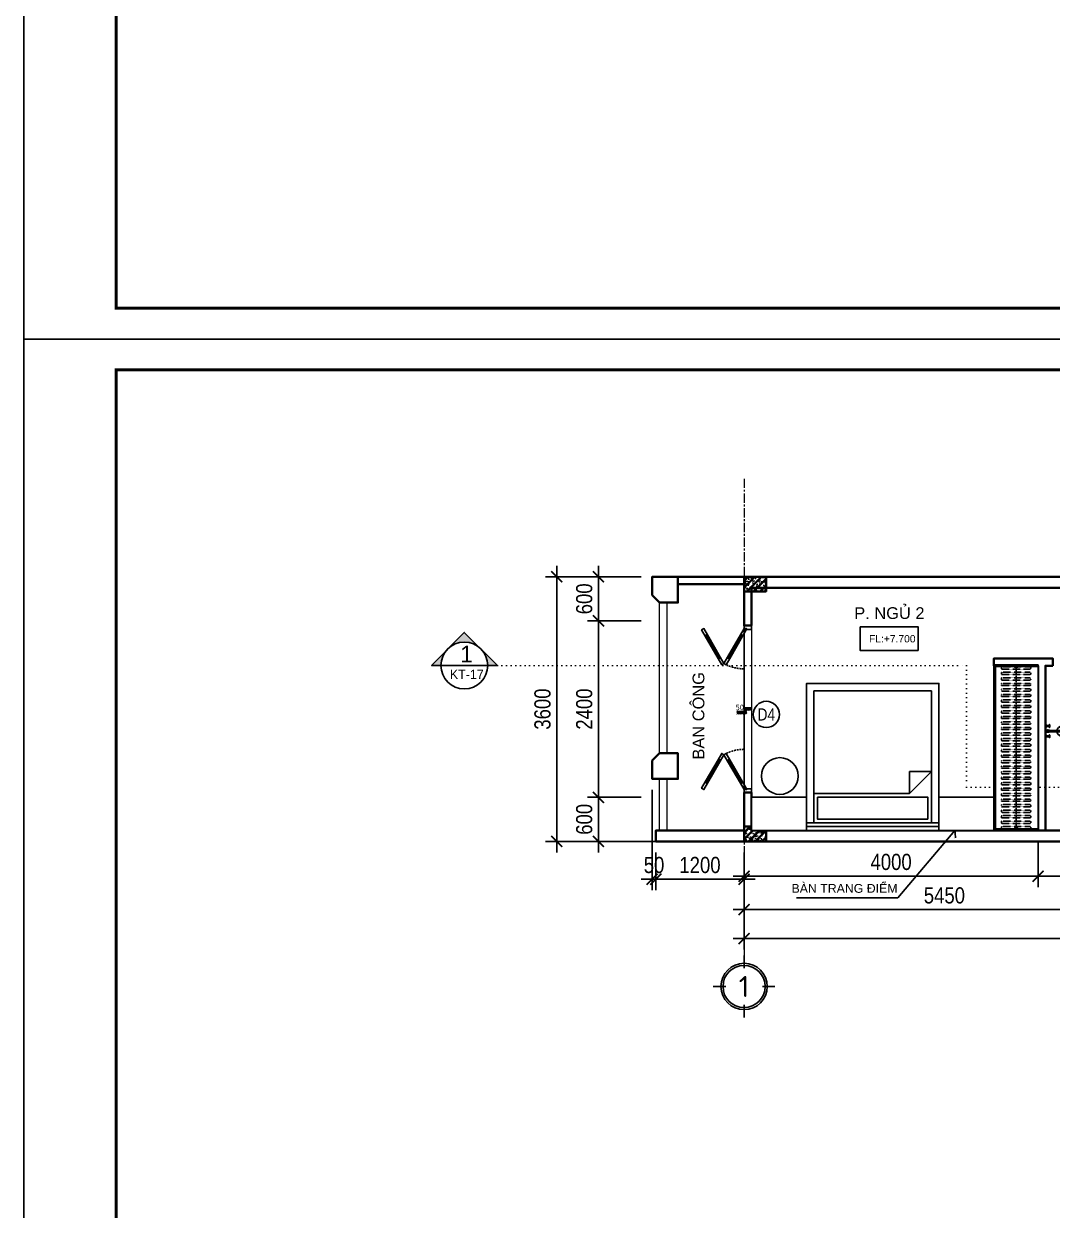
# Model space of a CAD drawing. Header units: inches. Extents: x 236662 to 497023, y -248575 to 81795.
# Drawn here: x 282445 to 296437, y -40259 to -24114 of the extents above; entities that cross this region are included whole.
import ezdxf
from ezdxf.enums import TextEntityAlignment as Align

# ---------------------------------------------------------------- set-up
doc = ezdxf.new("R2010")
doc.units = ezdxf.units.IN
doc.header["$LTSCALE"] = 10
doc.header["$MEASUREMENT"] = 0
doc.set_wipeout_variables(frame=1)
for name, pattern in [('CENTER', [2, 1.25, -0.25, 0.25, -0.25]), ('CENTER2', [1.125, 0.75, -0.125, 0.125, -0.125]), ('DOT2', [0.125, 0, -0.125]), ('HIDDEN', [0.375, 0.25, -0.125])]:
    doc.linetypes.add(name, pattern=pattern)
for name, color, linetype in [('01. HP_TEXT', 9, 'Continuous'), ('04. HP_CUA', 153, 'Continuous'), ('07. HP_KY HIEU', 43, 'Continuous'), ('07. HP_KY HIEU @ 1', 43, 'Continuous'), ('08. HP_DIM', 118, 'Continuous'), ('10. HP_VAT DUNG 1', 144, 'Continuous'), ('TEXT', 2, 'Continuous'), ('truc', 2, 'CENTER2')]:
    doc.layers.add(name, color=color, linetype=linetype)
for name, color, linetype, lineweight in [('02. HP_BE TONG', 1, 'Continuous', 35), ('03. HP_TUONG', 2, 'Continuous', 35), ('05. HP_TRUC', 251, 'CENTER', 5), ('06. HP_THAY 1', 134, 'Continuous', 15), ('06. HP_THAY 2', 147, 'Continuous', 13), ('09_HP_HATCH', 8, 'Continuous', 5), ('GHICHU', 7, 'Continuous', 9), ('net-025', 3, 'Continuous', 25)]:
    doc.layers.add(name, color=color, linetype=linetype, lineweight=lineweight)
doc.layers.add('Tpl_Bound', color=1, linetype='Continuous', plot=False)
doc.styles.add('AVO', font='VAVOB.TTF')
doc.styles.add('BAOANNOTE', font='arial.ttf', dxfattribs={"width": 0.8})
doc.styles.add('ISOCP50', font='isocpeur.ttf')
doc.styles.get("Standard").update_dxf_attribs({"font": 'arial.ttf'})
doc.styles.add('Tahoma', font='tahoma.ttf')
doc.styles.add('TEXT (none)', font='arial.ttf')
doc.styles.add('text2', font='VHELVCN.TTF')
doc.styles.add('TEXTS', font='VHELVCN.TTF')
doc.styles.add('TITLE', font='VHELVCN.TTF')
doc.dimstyles.new('AL-100', dxfattribs={"dimtxt": 220, "dimasz": 150, "dimexe": 150, "dimexo": 150, "dimgap": 80, "dimtad": 1, "dimdec": 0, "dimzin": 9, "dimtxsty": 'text2', "dimblk": 'ARCHTICK', "dimcen": 1, "dimdle": 150, "dimclrd": 256, "dimclre": 256, "dimclrt": 7, "dimadec": 0, "dimazin": 0, "dimtfac": 1, "dimtdec": 0, "dimtix": 1, "dimtmove": 2, "dimatfit": 3, "dimldrblk": 'ARCHTICK', "dimfxl": 1, "dimtolj": 1, "dimtzin": 0, "dimlwd": -1, "dimlwe": -1, "dimarcsym": 0})

# ---------------------------------------------------------------- blocks, each defined once
blk = doc.blocks.new('_ArchTick')
at = {"color": 0, "linetype": 'ByBlock', "const_width": 0.15}
blk.add_lwpolyline([(-0.5, -0.5), (0.5, 0.5)], dxfattribs=at)
blk = doc.blocks.new('*D125')
at = {"layer": '08. HP_DIM', "transparency": 16777216}
for p, q in [((292244.5032326232, -35389.22710540956), (292244.5032326232, -36712.14183849304)), ((307244.5032326232, -35389.22710540956), (307244.5032326232, -36712.14183849304)), ((292094.5032326232, -36562.14183849304), (307394.5032326232, -36562.14183849304))]:
    blk.add_line(p, q, dxfattribs=at)
at = {"layer": 'Defpoints', "color": 0, "transparency": 16777216}
for p in [(292244.5032326232, -35239.22710540956), (307244.5032326232, -35239.22710540956), (307244.5032326232, -36562.14183849304)]:
    blk.add_point(p, dxfattribs=at)
at = {"layer": '08. HP_DIM', "transparency": 16777216, "xscale": 150, "yscale": 150, "zscale": 150, "rotation": 180}
blk.add_blockref('_ArchTick', (292244.5032326232, -36562.14183849304), dxfattribs=at)
at = {"layer": '08. HP_DIM', "transparency": 16777216, "xscale": 150, "yscale": 150, "zscale": 150}
blk.add_blockref('_ArchTick', (307244.5032326232, -36562.14183849304), dxfattribs=at)
at = {"layer": '08. HP_DIM', "color": 7, "transparency": 16777216, "insert": (299244.5032326173, -36369.79517182638), "char_height": 220, "attachment_point": 5, "style": 'text2'}
blk.add_mtext('\\A1;15000', dxfattribs=at)
blk = doc.blocks.new('*D126')
at = {"layer": '08. HP_DIM', "transparency": 16777216}
for p, q in [((296244.5032326233, -35239.22710540955), (296244.5032326233, -35862.74854859889)), ((297694.5032326173, -35389.22710540956), (297694.5032326173, -35862.74854859889)), ((296094.5032326233, -35712.74854859889), (297844.5032326173, -35712.74854859889))]:
    blk.add_line(p, q, dxfattribs=at)
at = {"layer": 'Defpoints', "color": 0, "transparency": 16777216}
for p in [(296244.5032326233, -35089.22710540955), (297694.5032326173, -35239.22710540956), (297694.5032326173, -35712.74854859889)]:
    blk.add_point(p, dxfattribs=at)
at = {"layer": '08. HP_DIM', "transparency": 16777216, "xscale": 150, "yscale": 150, "zscale": 150, "rotation": 180}
blk.add_blockref('_ArchTick', (296244.5032326233, -35712.74854859889), dxfattribs=at)
at = {"layer": '08. HP_DIM', "transparency": 16777216, "xscale": 150, "yscale": 150, "zscale": 150}
blk.add_blockref('_ArchTick', (297694.5032326173, -35712.74854859889), dxfattribs=at)
at = {"layer": '08. HP_DIM', "color": 7, "transparency": 16777216, "insert": (296969.5032326203, -35520.40188193222), "char_height": 220, "attachment_point": 5, "style": 'text2'}
blk.add_mtext('\\A1;1450', dxfattribs=at)
blk = doc.blocks.new('grid test1')
at = {"ltscale": 20}
for p, q in [((-7.275957614183426e-12, 440.0000000133296), (-7.275957614183426e-12, 260)), ((-260.0000000000073, 0), (-440.0000000133296, 0)), ((440.0000000133223, 0), (259.9999999999927, 0)), ((-7.275957614183426e-12, -260), (-7.275957614183426e-12, -440.0000000133223))]:
    blk.add_line(p, q, dxfattribs=at)
at = {"color": 251, "ltscale": 20, "true_color": 0x636466}
for radius in [330, 300]:
    blk.add_circle((-7.275957614183426e-12, 0), radius, dxfattribs=at)
at = {"layer": '01. HP_TEXT', "color": 2, "ltscale": 20, "true_color": 0xf1eb1f, "style": 'ISOCP50'}
blk.add_attdef('GRID', text='', height=300, dxfattribs=at).set_placement((-36.88435230051255, 0.310871269350173), align=Align.MIDDLE_CENTER)
blk = doc.blocks.new('zcsadsdasd3')
at = {"layer": '05. HP_TRUC', "ltscale": 10}
for p, q in [((-15000, 4933.409762228832), (-15000, -1554.212249578624)), ((-15929.59508882673, 3599.999999999993), (1239.071195264813, 3599.999999999993)), ((-15929.59508882673, -7.275957614183426e-12), (1239.071195264813, 0))]:
    blk.add_line(p, q, dxfattribs=at)
at = {"layer": '07. HP_KY HIEU @ 1', "ltscale": 20}
ref = blk.add_blockref('grid test1', (-15000, -1974.632249660201), dxfattribs=dict(at, xscale=0.9555000001564621, yscale=0.9555000001564621, zscale=0.9555000001564621))
ref.add_attrib('GRID', '1', dxfattribs={"layer": 'TEXT', "ltscale": 20, "height": 286.65, "style": 'ISOCP50'}).set_placement((-15000, -1974.632249660201), align=Align.MIDDLE_CENTER)
blk = doc.blocks.new('*D138')
at = {"layer": '08. HP_DIM', "transparency": 16777216}
for p, q in [((296244.5032326233, -35239.22710540955), (296244.5032326233, -35862.74854859889)), ((292244.5032326232, -35389.22710540955), (292244.5032326232, -35862.74854859889)), ((296394.5032326233, -35712.74854859889), (292094.5032326232, -35712.74854859889))]:
    blk.add_line(p, q, dxfattribs=at)
at = {"layer": 'Defpoints', "color": 0, "transparency": 16777216}
for p in [(296244.5032326233, -35089.22710540955), (292244.5032326232, -35239.22710540955), (292244.5032326232, -35712.74854859889)]:
    blk.add_point(p, dxfattribs=at)
at = {"layer": '08. HP_DIM', "transparency": 16777216, "xscale": 150, "yscale": 150, "zscale": 150, "rotation": 180}
blk.add_blockref('_ArchTick', (292244.5032326232, -35712.74854859889), dxfattribs=at)
at = {"layer": '08. HP_DIM', "transparency": 16777216, "xscale": 150, "yscale": 150, "zscale": 150}
blk.add_blockref('_ArchTick', (296244.5032326233, -35712.74854859889), dxfattribs=at)
at = {"layer": '08. HP_DIM', "color": 7, "transparency": 16777216, "insert": (294244.5032326232, -35520.40188193222), "char_height": 220, "attachment_point": 5, "style": 'text2'}
blk.add_mtext('\\A1;4000', dxfattribs=at)
blk = doc.blocks.new('KHUNG TEN A-3')
at = {"layer": '02. HP_BE TONG', "color": 1, "const_width": 0.4999999999999999}
blk.add_lwpolyline([(15.00000000000011, 5.000000000000682), (414.9999999999999, 5.000000000000682), (414.9999999999999, 292), (15.00000000000011, 292)], close=True, dxfattribs=at)
at = {"layer": '06. HP_THAY 1'}
blk.add_lwpolyline([(1.13686837721616e-13, 297), (420.0000000000001, 297), (420.0000000000001, 6.821210263296962e-13), (1.13686837721616e-13, 6.821210263296962e-13)], close=True, dxfattribs=at)
at = {"layer": 'Defpoints'}
blk.add_lwpolyline([(1.13686837721616e-13, 6.821210263296962e-13), (419.9999999999999, 6.821210263296962e-13), (419.9999999999999, 297), (1.13686837721616e-13, 297)], close=True, dxfattribs=at)
blk = doc.blocks.new('*D294')
at = {"layer": '08. HP_DIM', "transparency": 16777216}
for p, q in [((290994.5032326232, -34539.22710540957), (290994.5032326232, -35904.36175051832)), ((291044.5032326232, -35389.22710540958), (291044.5032326232, -35904.36175051832)), ((290994.5032326232, -35754.36175051832), (290844.5032326232, -35754.36175051832)), ((291044.5032326232, -35754.36175051832), (290994.5032326232, -35754.36175051832)), ((291044.5032326232, -35754.36175051832), (291194.5032326232, -35754.36175051832))]:
    blk.add_line(p, q, dxfattribs=at)
at = {"layer": 'Defpoints', "color": 0, "transparency": 16777216}
for p in [(290994.5032326232, -34389.22710540957, 6.307693845551873), (291044.5032326232, -35239.22710540958, 6.307693845551873), (290994.5032326232, -35754.36175051832)]:
    blk.add_point(p, dxfattribs=at)
at = {"layer": '08. HP_DIM', "transparency": 16777216, "xscale": 150, "yscale": 150, "zscale": 150}
blk.add_blockref('_ArchTick', (290994.5032326232, -35754.36175051832), dxfattribs=at)
at = {"layer": '08. HP_DIM', "transparency": 16777216, "xscale": 150, "yscale": 150, "zscale": 150, "rotation": 180}
blk.add_blockref('_ArchTick', (291044.5032326232, -35754.36175051832), dxfattribs=at)
at = {"layer": '08. HP_DIM', "color": 7, "transparency": 16777216, "insert": (291019.5032326232, -35562.01508385166), "char_height": 220, "attachment_point": 5, "style": 'text2'}
blk.add_mtext('\\A1;50', dxfattribs=at)
blk = doc.blocks.new('*D295')
at = {"layer": '08. HP_DIM', "transparency": 16777216}
for p, q in [((291044.5032326232, -35389.22710540958), (291044.5032326232, -35904.36175051832)), ((292244.5032326232, -35389.22710540958), (292244.5032326232, -35904.36175051832)), ((290894.5032326232, -35754.36175051832), (292394.5032326232, -35754.36175051832))]:
    blk.add_line(p, q, dxfattribs=at)
at = {"layer": 'Defpoints', "color": 0, "transparency": 16777216}
for p in [(291044.5032326232, -35239.22710540958), (292244.5032326232, -35239.22710540958), (292244.5032326232, -35754.36175051832)]:
    blk.add_point(p, dxfattribs=at)
at = {"layer": '08. HP_DIM', "transparency": 16777216, "xscale": 150, "yscale": 150, "zscale": 150, "rotation": 180}
blk.add_blockref('_ArchTick', (291044.5032326232, -35754.36175051832), dxfattribs=at)
at = {"layer": '08. HP_DIM', "transparency": 16777216, "xscale": 150, "yscale": 150, "zscale": 150}
blk.add_blockref('_ArchTick', (292244.5032326232, -35754.36175051832), dxfattribs=at)
at = {"layer": '08. HP_DIM', "color": 7, "transparency": 16777216, "insert": (291644.5032326232, -35562.01508385166), "char_height": 220, "attachment_point": 5, "style": 'text2'}
blk.add_mtext('\\A1;1200', dxfattribs=at)
blk = doc.blocks.new('*D296')
at = {"layer": '08. HP_DIM', "transparency": 16777216}
for p, q in [((290844.5032326233, -31639.22710540958), (290113.0390642422, -31639.22710540958)), ((290263.0390642422, -31489.22710540958), (290263.0390642422, -32389.22710541069)), ((290844.5032326233, -32239.22710541069), (290113.0390642422, -32239.22710541069))]:
    blk.add_line(p, q, dxfattribs=at)
at = {"layer": 'Defpoints', "color": 0, "transparency": 16777216}
for p in [(290994.5032326233, -31639.22710540958, 6.307693845551875), (290263.0390642422, -32239.22710541069), (290994.5032326233, -32239.22710541069, 6.307693845551875)]:
    blk.add_point(p, dxfattribs=at)
at = {"layer": '08. HP_DIM', "transparency": 16777216, "xscale": 150, "yscale": 150, "zscale": 150}
for p, rotation in [((290263.0390642422, -31639.22710540958), 90), ((290263.0390642422, -32239.22710541069), 270)]:
    blk.add_blockref('_ArchTick', p, dxfattribs=dict(at, rotation=rotation))
at = {"layer": '08. HP_DIM', "color": 7, "transparency": 16777216, "insert": (290070.6923975755, -31939.22710541021), "char_height": 220, "attachment_point": 5, "rotation": 90, "style": 'text2'}
blk.add_mtext('\\A1;600', dxfattribs=at)
blk = doc.blocks.new('*D297')
at = {"layer": '08. HP_DIM', "transparency": 16777216}
for p, q in [((290263.0390642424, -32089.22710541069), (290263.0390642424, -34789.2271054085)), ((290844.5032326233, -32239.22710541069), (290113.0390642424, -32239.22710541069)), ((290844.5032326233, -34639.2271054085), (290113.0390642424, -34639.2271054085))]:
    blk.add_line(p, q, dxfattribs=at)
at = {"layer": 'Defpoints', "color": 0, "transparency": 16777216}
for p in [(290994.5032326233, -32239.22710541069, 6.307693845551875), (290263.0390642424, -34639.2271054085), (290994.5032326233, -34639.2271054085, 6.307693845551875)]:
    blk.add_point(p, dxfattribs=at)
at = {"layer": '08. HP_DIM', "transparency": 16777216, "xscale": 150, "yscale": 150, "zscale": 150}
for p, rotation in [((290263.0390642424, -32239.22710541069), 90), ((290263.0390642424, -34639.2271054085), 270)]:
    blk.add_blockref('_ArchTick', p, dxfattribs=dict(at, rotation=rotation))
at = {"layer": '08. HP_DIM', "color": 7, "transparency": 16777216, "insert": (290070.6923975757, -33439.22710540966), "char_height": 220, "attachment_point": 5, "rotation": 90, "style": 'text2'}
blk.add_mtext('\\A1;2400', dxfattribs=at)
blk = doc.blocks.new('*D298')
at = {"layer": '08. HP_DIM', "transparency": 16777216}
for p, q in [((290263.0390642424, -34489.2271054085), (290263.0390642424, -35389.22710540959)), ((290844.5032326233, -34639.2271054085), (290113.0390642424, -34639.2271054085)), ((290844.5032326233, -35239.22710540959), (290113.0390642424, -35239.22710540959))]:
    blk.add_line(p, q, dxfattribs=at)
at = {"layer": 'Defpoints', "color": 0, "transparency": 16777216}
for p in [(290994.5032326233, -34639.2271054085, 6.307693845551875), (290263.0390642424, -35239.22710540959), (290994.5032326233, -35239.22710540959, 6.307693845551875)]:
    blk.add_point(p, dxfattribs=at)
at = {"layer": '08. HP_DIM', "transparency": 16777216, "xscale": 150, "yscale": 150, "zscale": 150}
for p, rotation in [((290263.0390642424, -34639.2271054085), 90), ((290263.0390642424, -35239.22710540959), 270)]:
    blk.add_blockref('_ArchTick', p, dxfattribs=dict(at, rotation=rotation))
at = {"layer": '08. HP_DIM', "color": 7, "transparency": 16777216, "insert": (290070.6923975757, -34939.22710540912), "char_height": 220, "attachment_point": 5, "rotation": 90, "style": 'text2'}
blk.add_mtext('\\A1;600', dxfattribs=at)
blk = doc.blocks.new('sdfssdas')
at = {"lineweight": -3}
h = blk.add_hatch(color=256, dxfattribs=at)
edge = h.paths.add_edge_path()
edge.add_line((1902405, -245251.2094973724), (1902533.644847914, -245251.2094973722))
edge.add_ellipse((1902860.31151458, -245251.209497371), major_axis=(-230.9882151873044, 230.9882151873044), ratio=0.999999999997832, start_angle=7.339835921497979, end_angle=45.000000000261196, ccw=False)
edge.add_line((1902601.706332403, -245051.6237492283), (1902405, -245251.2094973723))
edge = h.paths.add_edge_path()
edge.add_ellipse((1902860.31151458, -245251.2094973718), major_axis=(-230.9882151872279, 230.9882151872279), ratio=0.9999999999956343, start_angle=314.99999999987494, end_angle=353.4927594007128, ccw=False)
edge.add_ellipse((1902860.31151458, -245251.209497372), major_axis=(-319.2831402481585, 69.0607519862011), ratio=0.9999999999966103, start_angle=237.2050219233946, end_angle=282.20502192325523, ccw=False)
edge.add_line((1903091.299729768, -245020.2212821844), (1902860.31151458, -244789.2330669968))
edge.add_line((1902860.31151458, -244789.2330669967), (1902656.989042233, -244995.5318030975))
edge = h.paths.add_edge_path()
edge.add_ellipse((1902860.31151458, -245251.2094973728), major_axis=(-109.3525430184075, 307.8199675923386), ratio=0.9999999999903584, start_angle=250.4425005864912, end_angle=295.44250058605934, ccw=False)
edge.add_line((1903186.978181248, -245251.209497372), (1903322.287944956, -245251.2094973717))
edge.add_line((1903322.287944956, -245251.2094973717), (1903091.299729768, -245020.2212821843))
blk.add_line((1902533.644847914, -245251.209497373), (1903186.978181248, -245251.2094973727), dxfattribs=at)
blk.add_lwpolyline([(1902533.644847914, -245251.2094973722), (1902405, -245251.2094973723), (1902860.31151458, -244789.2330669967), (1903322.287944956, -245251.2094973717), (1903186.978181248, -245251.209497372)], dxfattribs=at)
blk.add_circle((1902860.311514582, -245251.2094973729), 326.6666666666681, dxfattribs=at)
at = {"layer": 'GHICHU', "color": 0, "linetype": 'Continuous', "attachment_point": 1, "style": 'AVO'}
for s, insert, char_height, width in [('{\\fVNI-Avo|b0|i0|c0|p2;1}', (1902805.078921621, -244975.0296229845), 234.375, 39462.40071614583), ('{\\fVNI-Avo|b0|i0|c0|p2;KT-17}', (1902658.543204735, -245310.0145320904), 130, 21888.47826388888)]:
    blk.add_mtext(s, dxfattribs=dict(at, insert=insert, char_height=char_height, width=width))
blk = doc.blocks.new('ádasdzz')
at = {"layer": 'truc', "color": 2, "linetype": 'DOT2', "lineweight": 5, "ltscale": 50}
blk.add_lwpolyline([(450.4282605358167, -644.39876432452), (6833.817897205648, -644.39876432452), (6833.817897205648, -2300.176163937809), (21309.64613677532, -2300.176163937809)], dxfattribs=at)
at = {"xscale": 0.9750026861104957, "yscale": 0.9750026861104957, "zscale": 0.9750026861104957}
blk.add_blockref('sdfssdas', (-1855293.91501977, 238476.1892674607), dxfattribs=at)
blk = doc.blocks.new('Level mark - Plan 2')
blk.add_lwpolyline([(12.52534868701946, 0.4000000000000021), (12.52534868701946, 3.600000000000005), (4.641523464083548, 3.600000000000005), (4.641523464083548, 0.4000000000000021)], close=True)
at = {"style": 'BAOANNOTE', "flags": 8}
blk.add_attdef('FL%%P0.000', text='', height=2, dxfattribs=at).set_placement((9, 2.000000000000004), align=Align.MIDDLE_CENTER)
blk = doc.blocks.new('*D1326')
at = {"layer": '08. HP_DIM', "transparency": 16777216}
for p, q in [((-15000, -3750), (-15000, -5072.914733083511)), ((-9.184850993605149e-15, -3750), (-9.019001566438501e-14, -5072.914733083511)), ((-15150, -4922.914733083511), (149.9999999999999, -4922.914733083511))]:
    blk.add_line(p, q, dxfattribs=at)
at = {"layer": 'Defpoints', "color": 0, "transparency": 16777216}
for p in [(-15000, -3600), (0, -3600), (-8.100516467077986e-14, -4922.914733083511)]:
    blk.add_point(p, dxfattribs=at)
at = {"layer": '08. HP_DIM', "transparency": 16777216, "xscale": 150, "yscale": 150, "zscale": 150, "rotation": 180}
blk.add_blockref('_ArchTick', (-15000, -4922.914733083511), dxfattribs=at)
at = {"layer": '08. HP_DIM', "transparency": 16777216, "xscale": 150, "yscale": 150, "zscale": 150}
blk.add_blockref('_ArchTick', (-8.100516467077986e-14, -4922.914733083511), dxfattribs=at)
at = {"layer": '08. HP_DIM', "color": 7, "transparency": 16777216, "insert": (-8000.000000005879, -4730.568066416832), "char_height": 220, "attachment_point": 5, "style": 'text2'}
blk.add_mtext('\\A1;15000', dxfattribs=at)
blk = doc.blocks.new('COT')
at = {"layer": '09_HP_HATCH'}
h = blk.add_hatch(dxfattribs=at)
h.set_pattern_fill('CHAU-01', color=256, scale=15, pattern_type=2)
h.set_pattern_definition([(49.99999999999999, (-55276.96531282458, -37444.20155818248), (107.589027390113, -9.412820247389266), [11.25, -123.75]), (355, (-55276.96531282458, -37444.20155818248), (-20.81270004195, 112.8288200550018), [9, -99]), (100.4514, (-55267.99956082459, -37444.98595918248), (86.77640725710323, 103.415931309143), [9.5610285, -105.1713168]), (46.18420000000001, (-55276.96531282458, -37414.20155818248), (160.0861572938467, -24.82785214935271), [16.875, -185.625]), (96.6356, (-55263.62480107458, -37416.27055423248), (140.1994058323055, 146.1176806350663), [14.3415432, -157.75695]), (351.1842, (-55276.96531282458, -37414.20155818248), (140.1992917700441, 146.1177901387987), [13.5, -148.5]), (21, (-55261.96531282458, -37421.70155818248), (89.53605781776925, -60.39283359980082), [11.25, -123.75]), (326.0000000000001, (-55261.96531282458, -37421.70155818248), (36.49729978823726, 108.772506757028), [9, -99]), (71.4514, (-55254.50397787458, -37426.73429908248), (126.0333942872235, 48.37957450649286), [9.5610285, -105.1713168]), (37.50000000000001, (-55276.96531282458, -37444.20155818248), (1.8239782975936, 49.93407807469672), [0, -97.8, 0, -100.5, 0, -99.375]), (7.499999999999999, (-55276.96531282458, -37444.20155818248), (39.46043061632229, 59.16175678235403), [0, -57.3, 0, -95.55, 0, -37.875]), (327.5, (-55310.41531282458, -37444.20155818248), (80.07336542586135, -3.383230760156963), [0, -37.5, 0, -117, 0, -155.25]), (317.5, (-55325.41531282458, -37444.20155818248), (87.47792540135794, 15.01574734984766), [0, -48.75, 0, -77.69999999999999, 0, -110.25]), (45, (-55276.96531282458, -37444.20155818248), (-45.07805730064241, 45.07805730064241), []), (45, (-55276.96531282458, -37425.82655818248), (-45.07805730064241, 45.07805730064241), [])])
h.paths.add_polyline_path([(0, -200), (300, -200), (300, 0), (0, 0)])
at = {"layer": '02. HP_BE TONG'}
blk.add_lwpolyline([(0, -200), (300, -200), (300, 0), (0, 0)], close=True, dxfattribs=at)
blk = doc.blocks.new('ádasdwdczxzc')
at = {"layer": '03. HP_TUONG'}
for p in [(-15000, 3599.999999999993), (-9750, 3599.999999999993), (-5550, 3599.999999999993), (-300, 3599.999999999993), (-15000, 199.9999999999927), (-9750, 199.9999999999927), (-5550, 199.9999999999927), (-300, 199.9999999999927)]:
    blk.add_blockref('COT', p, dxfattribs=at)
blk = doc.blocks.new('*D1327')
at = {"layer": '08. HP_DIM', "transparency": 16777216}
for p, q in [((-15000, -3750), (-15000, -4678.998856743739)), ((-9550, -3750), (-9550, -4678.998856743739)), ((-15150, -4528.998856743739), (-9400, -4528.998856743739))]:
    blk.add_line(p, q, dxfattribs=at)
at = {"layer": 'Defpoints', "color": 0, "transparency": 16777216}
for p in [(-15000, -3600), (-9550, -3600), (-9550, -4528.998856743739)]:
    blk.add_point(p, dxfattribs=at)
at = {"layer": '08. HP_DIM', "transparency": 16777216, "xscale": 150, "yscale": 150, "zscale": 150, "rotation": 180}
blk.add_blockref('_ArchTick', (-15000, -4528.998856743739), dxfattribs=at)
at = {"layer": '08. HP_DIM', "transparency": 16777216, "xscale": 150, "yscale": 150, "zscale": 150}
blk.add_blockref('_ArchTick', (-9550, -4528.998856743739), dxfattribs=at)
at = {"layer": '08. HP_DIM', "color": 7, "transparency": 16777216, "insert": (-12275, -4336.652190077073), "char_height": 220, "attachment_point": 5, "style": 'text2'}
blk.add_mtext('\\A1;5450', dxfattribs=at)
blk = doc.blocks.new('Step Symbol - Metric')
h = blk.add_hatch()
h.set_pattern_fill('_USER', color=0, angle=45, style=0, pattern_type=0)
h.set_pattern_definition([(45, (0, 4), (-0.7071067811865475, 0.7071067811865476), [])])
h.paths.add_polyline_path([(8, 0), (8, -3), (-3, -3), (-3, 1), (-8, 1), (-8, 4), (0, 4), (0, 0)])
at = {"color": 0}
blk.add_lwpolyline([(8, 0), (0, 0), (0, 4), (-8, 4)], dxfattribs=at)
blk.add_attdef('Step', (2, 2), '', height=3, dxfattribs=at)
blk = doc.blocks.new('*D1325')
at = {"layer": '08. HP_DIM', "transparency": 16777216}
for p, q in [((-17549.36364622333, 149.9999999999998), (-17549.36364622333, -3750.000000000002)), ((-16400.00000000001, -2.412183974514948e-14), (-17699.36364622333, -2.330754507109644e-13)), ((-16400.00000000001, -3600.000000000002), (-17699.36364622333, -3600.000000000002))]:
    blk.add_line(p, q, dxfattribs=at)
at = {"layer": 'Defpoints', "color": 0, "transparency": 16777216}
for p in [(-16250.00000000001, 0, 6.307693845551853), (-17549.36364622333, -3600.000000000002), (-16250.00000000001, -3600.000000000002, 6.307693845551853)]:
    blk.add_point(p, dxfattribs=at)
at = {"layer": '08. HP_DIM', "transparency": 16777216, "xscale": 150, "yscale": 150, "zscale": 150}
for p, rotation in [((-17549.36364622333, -2.089536109658149e-13), 90), ((-17549.36364622333, -3600.000000000002), 270)]:
    blk.add_blockref('_ArchTick', p, dxfattribs=dict(at, rotation=rotation))
at = {"layer": '08. HP_DIM', "color": 7, "transparency": 16777216, "insert": (-17741.71031289, -1799.999999999996), "char_height": 220, "attachment_point": 5, "rotation": 90, "style": 'text2'}
blk.add_mtext('\\A1;3600', dxfattribs=at)
blk = doc.blocks.new('*U303')
blk.add_wipeout([(2250, -600), (0, -600), (0, 0), (2250, 0)])
for p, q in [((0, -600), (0, 0)), ((0, 0), (2250, 0)), ((20, -580), (20, 0)), ((2230, 0), (2230, -580)), ((2250, 0), (2250, -600)), ((2250, -580), (0, -580)), ((2250, -600), (0, -600))]:
    blk.add_line(p, q)
at = {"linetype": 'HIDDEN'}
blk.add_line((20, -300), (2230, -300), dxfattribs=at)
at = {"linetype": 'HIDDEN', "ltscale": 0.3}
for points in [[(30, -100), (40, -100, -0.414213562373095), (50, -110), (50, -490, -0.414213562373095), (40, -500), (30, -500, -0.414213562373095), (20, -490), (20, -110, -0.414213562373095)], [(105, -100), (115, -100, -0.414213562373095), (125, -110), (125, -490, -0.414213562373095), (115, -500), (105, -500, -0.414213562373095), (95, -490), (95, -110, -0.414213562373095)], [(180, -100), (190, -100, -0.414213562373095), (200, -110), (200, -490, -0.414213562373095), (190, -500), (180, -500, -0.414213562373095), (170, -490), (170, -110, -0.414213562373095)], [(255, -100), (265, -100, -0.414213562373095), (275, -110), (275, -490, -0.414213562373095), (265, -500), (255, -500, -0.414213562373095), (245, -490), (245, -110, -0.414213562373095)], [(330, -100), (340, -100, -0.414213562373095), (350, -110), (350, -490, -0.414213562373095), (340, -500), (330, -500, -0.414213562373095), (320, -490), (320, -110, -0.414213562373095)], [(405, -100), (415, -100, -0.414213562373095), (425, -110), (425, -490, -0.414213562373095), (415, -500), (405, -500, -0.414213562373095), (395, -490), (395, -110, -0.414213562373095)], [(480, -100), (490, -100, -0.414213562373095), (500, -110), (500, -490, -0.414213562373095), (490, -500), (480, -500, -0.414213562373095), (470, -490), (470, -110, -0.414213562373095)], [(555, -100), (565, -100, -0.414213562373095), (575, -110), (575, -490, -0.414213562373095), (565, -500), (555, -500, -0.414213562373095), (545, -490), (545, -110, -0.414213562373095)], [(630, -100), (640, -100, -0.414213562373095), (650, -110), (650, -490, -0.414213562373095), (640, -500), (630, -500, -0.414213562373095), (620, -490), (620, -110, -0.414213562373095)], [(705, -100), (715, -100, -0.414213562373095), (725, -110), (725, -490, -0.414213562373095), (715, -500), (705, -500, -0.414213562373095), (695, -490), (695, -110, -0.414213562373095)], [(780, -100), (790, -100, -0.414213562373095), (800, -110), (800, -490, -0.414213562373095), (790, -500), (780, -500, -0.414213562373095), (770, -490), (770, -110, -0.414213562373095)], [(855, -100), (865, -100, -0.414213562373095), (875, -110), (875, -490, -0.414213562373095), (865, -500), (855, -500, -0.414213562373095), (845, -490), (845, -110, -0.414213562373095)], [(930, -100), (940, -100, -0.414213562373095), (950, -110), (950, -490, -0.414213562373095), (940, -500), (930, -500, -0.414213562373095), (920, -490), (920, -110, -0.414213562373095)], [(1005, -100), (1015, -100, -0.414213562373095), (1025, -110), (1025, -490, -0.414213562373095), (1015, -500), (1005, -500, -0.414213562373095), (995, -490), (995, -110, -0.414213562373095)], [(1080, -100), (1090, -100, -0.414213562373095), (1100, -110), (1100, -490, -0.414213562373095), (1090, -500), (1080, -500, -0.414213562373095), (1070, -490), (1070, -110, -0.414213562373095)], [(1155, -100), (1165, -100, -0.414213562373095), (1175, -110), (1175, -490, -0.414213562373095), (1165, -500), (1155, -500, -0.414213562373095), (1145, -490), (1145, -110, -0.414213562373095)], [(1230, -100), (1240, -100, -0.414213562373095), (1250, -110), (1250, -490, -0.414213562373095), (1240, -500), (1230, -500, -0.414213562373095), (1220, -490), (1220, -110, -0.414213562373095)], [(1305, -100), (1315, -100, -0.414213562373095), (1325, -110), (1325, -490, -0.414213562373095), (1315, -500), (1305, -500, -0.414213562373095), (1295, -490), (1295, -110, -0.414213562373095)], [(1380, -100), (1390, -100, -0.414213562373095), (1400, -110), (1400, -490, -0.414213562373095), (1390, -500), (1380, -500, -0.414213562373095), (1370, -490), (1370, -110, -0.414213562373095)], [(1455, -100), (1465, -100, -0.414213562373095), (1475, -110), (1475, -490, -0.414213562373095), (1465, -500), (1455, -500, -0.414213562373095), (1445, -490), (1445, -110, -0.414213562373095)], [(1530, -100), (1540, -100, -0.414213562373095), (1550, -110), (1550, -490, -0.414213562373095), (1540, -500), (1530, -500, -0.414213562373095), (1520, -490), (1520, -110, -0.414213562373095)], [(1605, -100), (1615, -100, -0.414213562373095), (1625, -110), (1625, -490, -0.414213562373095), (1615, -500), (1605, -500, -0.414213562373095), (1595, -490), (1595, -110, -0.414213562373095)], [(1680, -100), (1690, -100, -0.414213562373095), (1700, -110), (1700, -490, -0.414213562373095), (1690, -500), (1680, -500, -0.414213562373095), (1670, -490), (1670, -110, -0.414213562373095)], [(1755, -100), (1765, -100, -0.414213562373095), (1775, -110), (1775, -490, -0.414213562373095), (1765, -500), (1755, -500, -0.414213562373095), (1745, -490), (1745, -110, -0.414213562373095)], [(1830, -100), (1840, -100, -0.414213562373095), (1850, -110), (1850, -490, -0.414213562373095), (1840, -500), (1830, -500, -0.414213562373095), (1820, -490), (1820, -110, -0.414213562373095)], [(1905, -100), (1915, -100, -0.414213562373095), (1925, -110), (1925, -490, -0.414213562373095), (1915, -500), (1905, -500, -0.414213562373095), (1895, -490), (1895, -110, -0.414213562373095)], [(1980, -100), (1990, -100, -0.414213562373095), (2000, -110), (2000, -490, -0.414213562373095), (1990, -500), (1980, -500, -0.414213562373095), (1970, -490), (1970, -110, -0.414213562373095)], [(2055, -100), (2065, -100, -0.414213562373095), (2075, -110), (2075, -490, -0.414213562373095), (2065, -500), (2055, -500, -0.414213562373095), (2045, -490), (2045, -110, -0.414213562373095)], [(2130, -100), (2140, -100, -0.414213562373095), (2150, -110), (2150, -490, -0.414213562373095), (2140, -500), (2130, -500, -0.414213562373095), (2120, -490), (2120, -110, -0.414213562373095)], [(2205, -100), (2215, -100, -0.414213562373095), (2225, -110), (2225, -490, -0.414213562373095), (2215, -500), (2205, -500, -0.414213562373095), (2195, -490), (2195, -110, -0.414213562373095)]]:
    blk.add_lwpolyline(points, format="xyb", close=True, dxfattribs=at)
for points in [[(20, -320), (20, -280), (30, -280), (30, -320)], [(2220, -320), (2220, -280), (2230, -280), (2230, -320)]]:
    blk.add_lwpolyline(points, close=True)
blk = doc.blocks.new('*U70')
blk.add_wipeout([(-1649.999999999999, -9.094947017729282e-13), (1650.0000000001169, -9.094947017729282e-13), (1650.0000000001169, -450.0000000000009), (900.0000000000007, -450.0000000000009), (900.0000000000007, -2000.000000000001), (-900, -2000.000000000001), (-900, -450.0000000000009), (-1649.999999999999, -450.0000000000009)])
for p, q in [((-900, -50), (900, -50)), ((-900, -100), (900, -100)), ((-800, -1900), (-800, -100)), ((800, -100), (800, -1900)), ((500, -500), (-800, -500)), ((500, -500), (500, -800)), ((500, -500), (800, -800)), ((500, -800), (800, -800)), ((800, -1900), (-800, -1900))]:
    blk.add_line(p, q)
for points in [[(-1650, 0), (-1650, -450), (-900, -450), (-900, 0)], [(-900, 0), (900, 0), (900, -2000), (-900, -2000)], [(900, 0), (900, -450), (1650.000000000116, -450), (1650.000000000116, 0)], [(750, -150), (750, -450), (-750, -450), (-750, -150)]]:
    blk.add_lwpolyline(points, close=True)
blk = doc.blocks.new('voisen')
for p, q in [((-0.0006415542447939515, 50.84757387742866), (0.0006415542447939515, 88.57217269286048)), ((6.286791581660509, 50.84736002603313), (-0.0006415542447939515, 50.84757387742866)), ((0, -108.4472534817178), (0, 108.4472534817178)), ((0.0006415542447939515, 88.57217269286048), (6.288074690091889, 88.57195884146495)), ((6.288074690091889, 88.57195884146495), (6.286791581660509, 50.84736002603313)), ((6.287112358782906, 60.27850972994929), (6.287753912969492, 79.140809137607)), ((220.0601598834619, 7.859291424509138), (6.287433139514178, 7.859291424509138)), ((220.0601598836947, -7.859291424509138), (6.287433139630593, -7.859291424276307))]:
    blk.add_line(p, q)
at = {"color": 251}
for p, q in [((25.14930484077195, 12.57572167733451), (6.287005433114246, 12.57508012314793)), ((18.86197863059351, 60.27808202710003), (6.287112358782906, 60.27850972994929)), ((6.287753912969492, 79.140809137607), (18.8626201847801, 79.14038143475773)), ((18.8626201847801, 79.14038143475773), (18.86197863059351, 60.27808202710003)), ((18.86203209304949, 61.84992929955479), (44.01175560354022, 61.84907207457582)), ((18.86256672156742, 77.56851213931805), (44.01228704390815, 77.56765491445549)), ((47.1553208163823, 12.57647015718976), (28.2930214087246, 12.57582860300317)), ((44.01228704390815, 77.56765491445549), (44.01175560354022, 61.84907207457582)), ((44.01187322178157, 65.30716029932955), (50.29930582636734, 65.30694751063129)), ((44.01217261463171, 74.10959235188784), (50.29960309370654, 74.10937743785325)), ((50.29998477798654, 85.2687655974878), (50.29892626754008, 54.14755935093854)), ((50.29960309370654, 74.10937743785325), (50.29930582636734, 65.30694751063129)), ((50.29945552279241, 69.70816247421317), (57.84437528584385, 69.70790585252689)), ((53.23188481893158, 6.289243693172466), (53.23231252172263, -6.285622578521725)), ((53.23188481893158, 6.289243693230674), (53.23231252172263, -6.285622578521725)), ((54.48937144613592, 6.289286463521421), (54.48979914886877, -6.285579808230978)), ((56.24180559907109, 6.289346067991573), (56.24223330186214, -6.285520203760825)), ((57.47835316864075, 6.289388126111589), (57.47878087143181, -6.285478145640809)), ((57.84490454115439, 85.26850897580152), (57.84384603059152, 54.14730272925226)), ((58.25118423538515, 6.289414412050974), (58.25161193817621, -6.285451859759632)), ((58.79215705074603, 6.289432811900042), (58.79258475353708, -6.285433459852356)), ((62.7685760151362, 6.289568060019519), (62.76900371792726, -6.285298211732879)), ((64.21733646688517, 6.289617335831281), (64.21776416967623, -6.285248935921118)), ((65.45388403639663, 6.289659393951297), (65.45431173918769, -6.285206877801102)), ((66.22671510319924, 6.289685679890681), (66.22714280593209, -6.285180591919925)), ((66.76768791856011, 6.289704079681542), (66.76811562129296, -6.285162192070857)), ((66.90817829966545, 6.289708858181257), (66.90860600245651, -6.285157413629349)), ((66.90817829966545, 6.289708858181257), (66.90860600245651, -6.285157413629349)), ((67.08233992918395, 6.289714781800285), (67.0827676319168, -6.285151489952113)), ((67.62331274454482, 6.289733181649353), (67.62374044727767, -6.285133090103045)), ((68.39614381128922, 6.289759467588738), (68.39657151408028, -6.285106804163661)), ((69.63269138080068, 6.289801525708754), (69.63311908359174, -6.285064746101853)), ((71.04778058413649, 6.289849656575825), (71.04820828692755, -6.285016615176573)), ((72.30526721134083, 6.289892426866572), (72.30569491413189, -6.284973844885826)), ((25.15016024635406, -12.57401086622849), (6.287860838638153, -12.57465242035687)), ((18.86203209304949, -61.8467215282144), (44.01175560354022, -61.84586430323543)), ((18.86256672156742, -77.56530436797766), (44.01228704396635, -77.5644471430569)), ((47.15617622196442, -12.57326238631504), (28.29387681430671, -12.57390394050162)), ((44.01228704396635, -77.5644471430569), (44.01175560354022, -61.84586430323543)), ((44.01187322178157, -65.30395252798917), (50.29930582636734, -65.3037397392909)), ((44.01217261463171, -74.10638458054746), (50.29960309370654, -74.10616966651287)), ((50.29998477798654, -85.26555782614741), (50.29892626754008, -54.14435157959815)), ((50.29960309370654, -74.10616966651287), (50.29930582636734, -65.3037397392909)), ((50.29945552279241, -69.70495470287278), (57.84437528590206, -69.7046980811865)), ((57.84490454115439, -85.26530120446114), (57.84384603064973, -54.14409495791188))]:
    blk.add_line(p, q, dxfattribs=at)
for points in [[(-0.001390034041833133, 40.86831538326805), (0.001390034041833133, -40.86831538326805), (6.288823169888929, -40.86810153193073), (6.28604310186347, 40.86852923466358)], [(0, 15.71858284878545), (6.287433139514178, 15.71858284901828), (6.287433139397763, -15.71858284878545), (0, -15.71858284878545)], [(0.0006415542447939515, -88.56896492152009), (6.288074690091889, -88.56875107012456), (6.286791581660509, -50.84415225469274), (-0.0006415542447939515, -50.84436610608827)]]:
    blk.add_lwpolyline(points, close=True)
for points in [[(25.14919791510329, 15.71943824528717), (25.15026717202272, -15.71772743418114), (28.29398373997537, -15.71762050845427), (28.29291448305594, 15.71954517095583)], [(47.15521389071364, 15.72018672514241), (47.15628314763308, -15.7169789543259), (50.29999971558573, -15.71687202859903), (50.29893045866629, 15.72029365081107)], [(53.23188481893158, 6.289243693172466), (53.23231252172263, -6.285622578521725), (72.30569491413189, -6.284973844885826), (72.30526721134083, 6.289892426866572)], [(6.287112358782906, -60.27530195860891), (6.2877539130277, -79.13760136626661), (18.8626201847801, -79.13717366341734), (18.86197863059351, -60.27487425575964)]]:
    blk.add_lwpolyline(points, close=True, dxfattribs=at)
for start, end in [(23.74226278068156, 53.62996775881427), (306.3739297880124, 336.2616347645368)]:
    blk.add_arc((41.03796263947152, 0.001395804167259485), 15.61738421191358, start, end, dxfattribs=at)
for radius, start, end in [(66.01804796506076, 186.8371411684689, 173.1628588315311), (62.87433139529596, 187.1807557814822, 172.8192442185178), (15.71858284882399, 210.0000000000624, 149.9999999999376), (7.859291424410387, 270, 90)]:
    blk.add_arc((220.0601598835783, 2.328306436538696e-10), radius, start, end)
at = {"color": 251, "extrusion": (0, 0, -1)}
blk.add_ellipse((54.07138614909491, 54.14743104006629), major_axis=(-2.667531965579067, 2.667531965579067), ratio=0.9999999999741468, start_param=3.927024829521499, end_param=10.21021013670109, dxfattribs=at)
at = {"color": 251}
blk.add_ellipse((54.07244465954136, 85.26863728667377), major_axis=(-2.667531965546926, 2.667531965546927), ratio=0.9999999999982435, start_param=5.497753131275358, end_param=11.78093843845494, dxfattribs=at)
blk.add_ellipse((54.07138614909491, -54.14422326878412), major_axis=(-0.0001283108443049733, 3.772459881562152), ratio=0.9999999999924211, dxfattribs=at)
at = {"color": 251, "extrusion": (0, 0, -1)}
blk.add_ellipse((54.07244465954136, -85.26542951533338), major_axis=(0.0001283108443049733, -3.772459881562152), ratio=0.9999999999924211, dxfattribs=at)
blk = doc.blocks.new('NOI THAT TANG 3')
at = {"layer": '10. HP_VAT DUNG 1', "xscale": -1, "rotation": 270}
blk.add_blockref('*U303', (-10999.99999999994, 150), dxfattribs=at)
at = {"layer": '10. HP_VAT DUNG 1', "rotation": 0.001236346574016602}
blk.add_blockref('voisen', (-10899.99999999814, 1499.995251471555), dxfattribs=at)
at = {"layer": '10. HP_VAT DUNG 1', "xscale": -1, "rotation": 180}
blk.add_blockref('*U70', (-13250.00000000006, 150), dxfattribs=at)
at = {"layer": '10. HP_VAT DUNG 1'}
blk.add_circle((-14512.63887368538, 889.2393146700633), 250, dxfattribs=at)
blk = doc.blocks.new('*U1324')
at = {"ltscale": 100}
for p, q in [((427.5463681928071, 423.7500000155665), (126.602540376261, 597.5000000130449)), ((144.1025403766768, 627.8108891452603), (445.0463681932229, 454.0608891477818)), ((2125.897459620405, 627.8108891452603), (1824.953631803859, 454.0608891477818)), ((1842.453631804275, 423.7500000155665), (2143.397459620821, 597.5000000130449)), ((427.5463681928071, 323.7499999992629), (126.602540376261, 150.0000000017844)), ((1842.453631804275, 323.7499999992629), (2143.397459620821, 150.0000000017844)), ((144.1025403766769, 119.689110869569), (445.0463681932229, 293.4391108670475)), ((2125.897459620405, 119.689110869569), (1824.953631803859, 293.4391108670475))]:
    blk.add_line(p, q, dxfattribs=at)
at = {"color": 8, "ltscale": 100}
blk.add_line((39.99999999854481, 100.0000000005239), (2229.999999998538, 100.0000000005239), dxfattribs=at)
at = {"ltscale": 100}
for points in [[(137.8525403759445, 616.9855715968315), (129.1922863381583, 621.9855715969325), (124.1922863380701, 613.325317559139), (132.8525403758563, 608.3253175590385), (126.602540376261, 597.5000000130449), (39.99999999854481, 647.5000000143054), (57.49999999898591, 677.8108891465058), (144.1025403766768, 627.8108891452603)], [(2132.147459621138, 616.9855715968315), (2140.807713658924, 621.9855715969325), (2145.807713659012, 613.325317559139), (2137.147459621226, 608.3253175590385), (2143.397459620821, 597.5000000130449), (2229.999999998538, 647.5000000143054), (2212.499999998096, 677.8108891465058), (2125.897459620405, 627.8108891452603)], [(514.1489085705234, 373.7500000143064), (427.5463681928071, 423.7500000155665), (433.7963681924023, 434.57531756156), (442.4566222301885, 429.5753175614591), (447.4566222302768, 438.2355715992526), (438.7963681924905, 443.2355715993535), (445.0463681932229, 454.0608891477818), (531.648908570939, 404.0608891465213)], [(514.1489085705234, 373.750000000523), (427.5463681928071, 323.7499999992629), (433.7963681924023, 312.9246824532693), (442.4566222301885, 317.9246824533702), (447.4566222302768, 309.2644284155767), (438.7963681924905, 304.2644284154758), (445.0463681932229, 293.4391108670475), (531.648908570939, 343.439110868308)], [(1755.851091426559, 373.7500000143064), (1842.453631804275, 423.7500000155665), (1836.20363180468, 434.57531756156), (1827.543377766894, 429.5753175614591), (1822.543377766805, 438.2355715992526), (1831.203631804592, 443.2355715993535), (1824.953631803859, 454.0608891477818), (1738.351091426143, 404.0608891465213)], [(1755.851091426559, 373.750000000523), (1842.453631804275, 323.7499999992629), (1836.20363180468, 312.9246824532693), (1827.543377766894, 317.9246824533702), (1822.543377766805, 309.2644284155767), (1831.203631804592, 304.2644284154758), (1824.953631803859, 293.4391108670475), (1738.351091426143, 343.439110868308)], [(49.99999999854481, 65.0000000007276), (39.9999999985448, 65.00000000052387), (39.99999999854481, 100.0000000005239), (-1.455191522836685e-09, 100), (0, 0), (50, 7.275957614183426e-10)], [(137.8525403759445, 130.5144284179978), (129.1922863381583, 125.5144284178969), (124.1922863380701, 134.1746824556903), (132.8525403758563, 139.1746824557908), (126.602540376261, 150.0000000017844), (39.99999999854481, 100.0000000005239), (57.49999999898591, 69.6891108683235), (144.1025403766769, 119.689110869569)], [(2132.147459621138, 130.5144284179978), (2140.807713658924, 125.5144284178969), (2145.807713659012, 134.1746824556903), (2137.147459621226, 139.1746824557908), (2143.397459620821, 150.0000000017844), (2229.999999998538, 100.0000000005239), (2212.499999998096, 69.6891108683235), (2125.897459620405, 119.689110869569)], [(2219.999999998538, 65.0000000007276), (2229.999999998538, 65.00000000052387), (2229.999999998538, 100.0000000005239), (2269.999999998538, 100), (2269.999999997082, 0), (2219.999999997082, 7.275957614183426e-10)]]:
    blk.add_lwpolyline(points, close=True, dxfattribs=at)
at = {"color": 8, "ltscale": 100}
for points in [[(447.4566222302768, 438.2355715992526), (442.4566222301885, 429.5753175614591), (124.1922863380701, 613.325317559139), (129.1922863381583, 621.9855715969325)], [(1822.543377766805, 438.2355715992526), (1827.543377766894, 429.5753175614591), (2145.807713659012, 613.325317559139), (2140.807713658924, 621.9855715969325)], [(447.4566222302768, 309.2644284155767), (442.4566222301885, 317.9246824533702), (124.1922863380701, 134.1746824556903), (129.1922863381583, 125.5144284178969)], [(1822.543377766805, 309.2644284155767), (1827.543377766894, 317.9246824533702), (2145.807713659012, 134.1746824556903), (2140.807713658924, 125.5144284178969)]]:
    blk.add_lwpolyline(points, close=True, dxfattribs=at)
at = {"color": 8, "linetype": 'HIDDEN', "ltscale": 10}
for centre, start, end in [((39.99999999899072, 100.0000000005239), 0, 29.99999999999993), ((2229.999999998538, 100.0000000005239), 150.0000000000001, 180)]:
    blk.add_arc(centre, 547.4999999998868, start, end, dxfattribs=at)
blk.add_arc((542.2947341941494, 390.0000000146711), 580.0000000007277, 210.0000000011748, 213.4596057991342)
blk = doc.blocks.new('CUA TANG 3')
at = {"layer": '04. HP_CUA', "rotation": 90}
blk.add_blockref('*U1324', (99.99999999668216, -2934.999999997905), dxfattribs=at)
blk = doc.blocks.new('KH-CUA')
at = {"ltscale": 50}
blk.add_circle((0, 0), 162.4793951034614, dxfattribs=at)
at = {"layer": 'TEXT', "ltscale": 50, "style": 'TEXTS'}
for tag, p, height in [('Ñ', (-90.99233867233852, -60.79798299344839), 150), ('1', (33.40946608851664, -100.8418011228496), 80)]:
    blk.add_attdef(tag, p, '', height=height, dxfattribs=at)
blk = doc.blocks.new('mb tang 3')
at = {"layer": '03. HP_TUONG'}
for points in [[(-16250, -250), (-16150, -350), (-15900, -350), (-15900, 0), (-16250, 0), (-16250, -250)], [(-15900, 0), (-15000.00000000012, 0), (-15000.00000000012, -100), (-15900, -100)], [(-15000.00000000041, -2934.999999998632), (-15000, -3600), (0, -3600), (0, 0), (-15000, 0), (-15000.00000000314, -665.0000000000946), (-14900.00000000314, -665.0000000000946), (-14900, -150), (-150, -150), (-150, -3450), (-14900, -3450), (-14900.00000000041, -2934.999999998632)], [(-16250, -2500), (-16150, -2400), (-15900, -2400), (-15900, -2750), (-16250, -2750), (-16250, -2500)], [(-16200, -3600), (-15000, -3600), (-15000, -3450), (-16200, -3450)]]:
    blk.add_lwpolyline(points, close=True, dxfattribs=at)
for points in [[(-10799.99999999773, -1210.000000004598), (-10799.9999999982, -1110.000000005472), (-11599.99999999994, -1110.000000005472), (-11600.00000000006, -1210.00000000681), (-11000.00000000017, -1210.000000006694)], [(-10999.99999999133, -3450), (-10999.99999999971, -1210.000000006694)], [(-10899.99999999133, -3450), (-10899.99999999959, -1210.000000005064), (-10799.99999999773, -1210.000000004598)]]:
    blk.add_lwpolyline(points, dxfattribs=at)
at = {"layer": '06. HP_THAY 1'}
for points in [[(-16150, -350), (-16050, -350), (-16050, -2400), (-16150, -2400)], [(-16150, -2750), (-16050, -2750), (-16050, -3450), (-16150, -3450)]]:
    blk.add_lwpolyline(points, close=True, dxfattribs=at)
at = {"layer": '06. HP_THAY 2'}
blk.add_lwpolyline([(-15000.00000000314, -665.0000000000946), (-14899.99999999732, -665.0000000000946), (-14900.00000000041, -2934.999999998632), (-15000.00000000623, -2934.999999998632)], close=True, dxfattribs=at)
ref = blk.add_blockref('Level mark - Plan 2', (-13883.803549156, -1043.075431796664), dxfattribs=dict(xscale=100, yscale=100, zscale=100))
ref.add_attrib('FL%%P0.000', 'FL:+7.700', dxfattribs={"height": 100, "style": 'BAOANNOTE'}).set_placement((-12983.803549156, -843.0754317966639), align=Align.MIDDLE_CENTER)
at = {"layer": '07. HP_KY HIEU @ 1'}
ref = blk.add_blockref('Step Symbol - Metric', (-15000.00000000006, -1832.993310083693), dxfattribs=dict(at, xscale=-12.5, yscale=12.5, zscale=12.5))
ref.add_attrib('Step', '50', (-15114.2894207192, -1814.571214893775), dxfattribs={"layer": '0', "color": 7, "height": 75, "style": 'Tahoma'})
at = {"layer": '08. HP_DIM'}
blk.add_blockref('ádasdwdczxzc', (0, -3600), dxfattribs=at)
at = {"layer": '01. HP_TEXT', "style": 'TEXT (none)'}
blk.add_text('P. NGỦ 2 ', height=159.8757443933733, dxfattribs=at).set_placement((-13500.85042565787, -574.2639065909316))
blk.add_text('BAN CÔNG', height=159.8757443933733, rotation=90, dxfattribs=at).set_placement((-15540.45980201184, -2487.258689100272))
at = {"layer": '08. HP_DIM'}
dim = blk.add_linear_dim(base=(-17549.36364622333, -3600.000000000002, -6.307693845551853), p1=(-16250, 0), p2=(-16250, -3600), angle=90, dimstyle='AL-100', dxfattribs=at)
dim.commit()
dim.dimension.update_dxf_attribs({"geometry": '*D1325', "text_midpoint": (-17741.71031289, -1799.999999999996, -6.307693845551853)})
dim = blk.add_linear_dim(base=(-8.100516467077986e-14, -4922.914733083511), p1=(-15000, -3600), p2=(0, -3600), dimstyle='AL-100', dxfattribs=at)
dim.commit()
dim.dimension.update_dxf_attribs({"geometry": '*D1326', "text_midpoint": (-8000.000000005879, -4730.568066416832), "dimtype": 128})
dim = blk.add_linear_dim(base=(-9550, -4528.998856743739), p1=(-15000, -3600), p2=(-9550, -3600), dimstyle='AL-100', dxfattribs=at)
dim.commit()
dim.dimension.update_dxf_attribs({"geometry": '*D1327', "text_midpoint": (-12275, -4336.652190077073)})

msp = doc.modelspace()

# ---------------------------------------------------------------- linework, layer by layer
at = {"layer": '08. HP_DIM'}
msp.add_line((293192.4675349055, -35239.22710540958), (289560.9197348344, -35239.22710540958), dxfattribs=at)
at = {"layer": 'Tpl_Bound', "color": 1}
msp.add_lwpolyline([(282444.6130190566, -28403.81589601064), (282444.6130190566, -3500.07816980499), (317853.9658871179, -3500.07816980499), (317853.9658871179, -28403.81589601064)], close=True, dxfattribs=at)

# ---------------------------------------------------------------- block references
at = {"color": 1, "xscale": 83.85096877510341, "yscale": 83.85096877510341, "zscale": 83.85096877510341}
for p in [(282444.6130190566, -28403.8158960107, 10.27651843348151), (282444.6130190566, -53307.55362221479, 20.55303686696303)]:
    msp.add_blockref('KHUNG TEN A-3', p, dxfattribs=at)
msp.add_blockref('mb tang 3', (307244.5032326232, -31639.22710540956))
at = {"layer": '07. HP_KY HIEU'}
msp.add_blockref('ádasdzz', (288438.1026858474, -32201.30787239855, -6.307693845551875), dxfattribs=at)
at = {"layer": '08. HP_DIM'}
msp.add_blockref('zcsadsdasd3', (307244.5032326232, -35239.22710540955), dxfattribs=at)

# ---------------------------------------------------------------- texts
at = {"layer": '01. HP_TEXT', "style": 'TEXT (none)'}
msp.add_text('BÀN TRANG ĐIỂM', height=119.90680829503, dxfattribs=at).set_placement((292889.7988782128, -35938.91502641777))

# ---------------------------------------------------------------- dimensions: what is measured, and where the dimension line sits
at = {"layer": '08. HP_DIM'}
for base, p1, p2, picture, middle in [((290263.0390642422, -32239.22710541069, -6.307693845551875), (290994.5032326232, -31639.22710540957), (290994.5032326232, -32239.22710541067), '*D296', (290070.6923975755, -31939.22710541021, -6.307693845551875)), ((290263.0390642424, -34639.2271054085, -6.307693845551875), (290994.5032326232, -32239.22710541067), (290994.5032326232, -34639.22710540848), '*D297', (290070.6923975757, -33439.22710540966, -6.307693845551875)), ((290263.0390642424, -35239.22710540959, -6.307693845551875), (290994.5032326232, -34639.22710540848), (290994.5032326232, -35239.22710540958), '*D298', (290070.6923975757, -34939.22710540912, -6.307693845551875))]:
    dim = msp.add_linear_dim(base=base, p1=p1, p2=p2, angle=90, dimstyle='AL-100', dxfattribs=at)
    dim.commit()
    dim.dimension.update_dxf_attribs({"geometry": picture, "text_midpoint": middle})
for base, p1, p2, picture, middle in [((290994.5032326232, -35754.36175051832, -6.307693845551873), (291044.5032326232, -35239.22710540958), (290994.5032326232, -34389.22710540957), '*D294', (291019.5032326232, -35562.01508385166, -6.307693845551873)), ((292244.5032326232, -35712.74854859889), (296244.5032326233, -35089.22710540955), (292244.5032326232, -35239.22710540955), '*D138', (294244.5032326232, -35520.40188193222)), ((297694.5032326173, -35712.74854859889), (296244.5032326233, -35089.22710540955), (297694.5032326173, -35239.22710540956), '*D126', (296969.5032326203, -35520.40188193222)), ((292244.5032326232, -35754.36175051832), (291044.5032326232, -35239.22710540958), (292244.5032326232, -35239.22710540958), '*D295', (291644.5032326232, -35562.01508385166))]:
    dim = msp.add_linear_dim(base=base, p1=p1, p2=p2, dimstyle='AL-100', dxfattribs=at)
    dim.commit()
    dim.dimension.update_dxf_attribs({"geometry": picture, "text_midpoint": middle})
dim = msp.add_linear_dim(base=(307244.5032326232, -36562.14183849304), p1=(292244.5032326232, -35239.22710540956), p2=(307244.5032326232, -35239.22710540956), dimstyle='AL-100', dxfattribs=at)
dim.commit()
dim.dimension.update_dxf_attribs({"geometry": '*D125', "text_midpoint": (299244.5032326173, -36369.79517182638), "dimtype": 160})

# ---------------------------------------------------------------- leaders
at = {"layer": '07. HP_KY HIEU'}
msp.add_leader([(295112.7533331442, -35089.22710540955), (294335.5305344498, -36005.58075434619), (292959.0718811066, -36005.58075434619)], dimstyle='AL-100', override={"dimgap": 80, "dimtad": 0}, dxfattribs=at)

# ---------------------------------------------------------------- next in the draw order: block references
at = {"layer": '08. HP_DIM'}
msp.add_blockref('NOI THAT TANG 3', (307244.5032326232, -35239.22710540955), dxfattribs=at)

# ---------------------------------------------------------------- next in the draw order: linework, layer by layer
at = {"layer": 'Tpl_Bound', "color": 1}
msp.add_lwpolyline([(282444.6130190566, -53307.55362221473), (282444.6130190566, -28403.81589600908), (317853.9658871179, -28403.81589600908), (317853.9658871179, -53307.55362221473)], close=True, dxfattribs=at)

# ---------------------------------------------------------------- next in the draw order: block references
at = {"layer": '07. HP_KY HIEU'}
ref = msp.add_blockref('KH-CUA', (292546.9695191356, -33512.34630534711, 6.307693845551875), dxfattribs=dict(at, xscale=1.1, yscale=1.1, zscale=1.1))
ref.add_attrib('ENTER', 'D4', dxfattribs={"layer": 'net-025', "color": 0, "height": 165, "style": 'TITLE'}).set_placement((292546.9695191356, -33512.34630534711, 6.307693845551875), align=Align.MIDDLE)
at = {"layer": '08. HP_DIM'}
msp.add_blockref('CUA TANG 3', (292244.5032326232, -31639.22710540956), dxfattribs=at)

doc.saveas('drawing.dxf')
